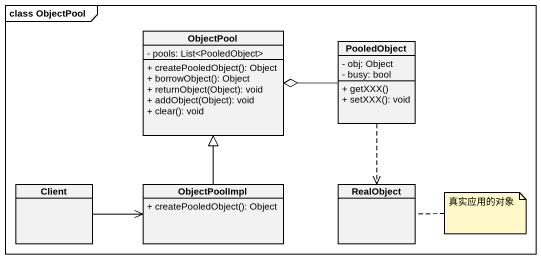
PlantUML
@startuml
mainframe class ObjectPool
hide circle
hide empty members
skinparam classAttributeIconSize 0
class ObjectPool {
  - pools: List<PooledObject>
  + createPooledObject(): Object
  + borrowObject(): Object
  + returnObject(Object): void
  + addObject(Object): void
  + clear(): void
}
class PooledObject {
  - obj: Object
  - busy: bool
  + getXXX()
  + setXXX(): void
}
class Client
class ObjectPoolImpl {
  + createPooledObject(): Object
}
class RealObject
PooledObject -left-o ObjectPool
PooledObject ..> RealObject
Client -right-> ObjectPoolImpl
ObjectPoolImpl -up-|> ObjectPool
note right of RealObject : 真实应用的对象
@enduml
